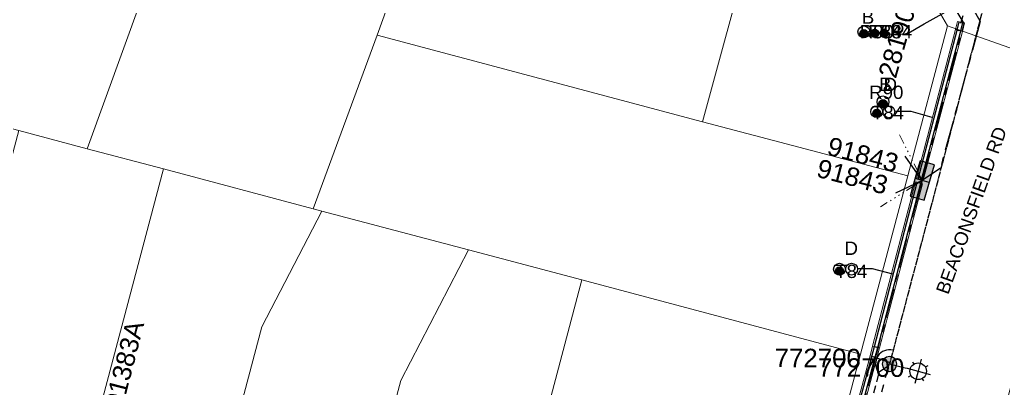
# Model space of a CAD drawing. Header units: metres. Extents: x 256054 to 262066, y 6173540 to 6179224.
# Drawn here: x 258598.5 to 258731.5, y 6175079.1 to 6175129 of the extents above; entities that cross this region are included whole.
import ezdxf
from ezdxf import colors
from ezdxf.entities.mleader import LeaderData, LeaderLine
from ezdxf.enums import TextEntityAlignment as Align
from ezdxf.math import Vec2, Vec3

# ---------------------------------------------------------------- set-up
doc = ezdxf.new("R2010")
doc.units = ezdxf.units.M
for name, pattern in [('Cable Exist OH', [1, 1, 0]), ('Cable Exist UG', [7, 4, -1, 1, -1]), ('PHANTOMX2', [5.6, 2.5, -0.5, 0.15, -0.5, 0.15, -0.5, 0.15, -0.5, 0.15, -0.5])]:
    doc.linetypes.add(name, pattern=pattern)
doc.layers.get('0').update_dxf_attribs({"color": 6})
for name, color, linetype, lineweight in [('_User Miscellaneous4', 191, 'Continuous', 13), ('_User Miscellaneous6', 11, 'Continuous', 13), ('_User_LV_Exist', 5, 'Continuous', 25), ('Cadastre Land Parcels_SP_EXT', 96, 'Continuous', 15), ('Cadastre Roads_SP_EXT', 54, 'Continuous', 15), ('Mains_HV_EXT', 13, 'Continuous', 25), ('Mains_LV_EXT', 163, 'Continuous', 25), ('Mains_LV_SL_EXT', 135, 'Continuous', 25), ('Services_SP_EXT', 42, 'PHANTOMX2', 20)]:
    doc.layers.add(name, color=color, linetype=linetype, lineweight=lineweight)
for name, color, linetype in [('Duct_SP_EXT', 40, 'Continuous'), ('Equip_SP_SL_EXT', 7, 'Continuous'), ('SupportsOH_SP_TR_HV_LV_SL_EXT', 7, 'Continuous'), ('SupportsUG_SP_LV_EXT', 7, 'Continuous'), ('SupportsUG_SP_LV_SL_EXT', 7, 'Continuous'), ('Trench_SP_EXT', 7, 'Continuous')]:
    doc.layers.add(name, color=color, linetype=linetype)
doc.styles.add('COLUMN_LABEL', font='arial.ttf', dxfattribs={"height": 2})
doc.styles.add('iecARIAL', font='arial.ttf', dxfattribs={"height": 2})
doc.styles.add('POLE_LABEL', font='arial.ttf', dxfattribs={"height": 2})
doc.styles.add('SL_LABEL', font='arial.ttf', dxfattribs={"height": 2})
doc.styles.get("Standard").update_dxf_attribs({"font": 'arial.ttf'})

# ---------------------------------------------------------------- blocks, each defined once
blk = doc.blocks.new('COLUMN_EXT')
blk.add_hatch(color=256).paths.add_polyline_path([(1.5, -1.5), (1.5, 1.5), (-1.5, 1.5), (-1.5, -1.5)])
blk.add_lwpolyline([(1.5, 1.5), (-1.5, 1.5), (-1.5, -1.5), (1.5, -1.5)], close=True)
at = {"flags": 9}
for tag, p in [('STREETNAME', (-1.81, 1.6)), ('LOCATION', (-1.81, 1.4)), ('SUBURB', (-1.81, 1.8)), ('NOTES', (-1.81, 2)), ('COLUMN_TYPE', (-1.81, 0.4)), ('OWNED_BY', (-1.81, 0.6)), ('LEGEND', (-1.81, 1.2)), ('USAGE', (-1.81, 1)), ('STATE', (-1.81, 0.8))]:
    blk.add_attdef(tag, text='', height=0.2, rotation=180, dxfattribs=at).set_placement(p, align=Align.MIDDLE_LEFT)
at = {"flags": 1}
blk.add_attdef('Z', (-1.81, 2.35), '', height=0.2, rotation=180, dxfattribs=at)
at = {"flags": 9}
for tag, style, p in [('STRUCTURE_PLANT_NUMBER', 'POLE_LABEL', (-1.81, -0.03)), ('STREET_CODE', 'COLUMN_LABEL', (-1.81, 0.2))]:
    blk.add_attdef(tag, text='', height=0.2, rotation=180, dxfattribs=dict(at, style=style)).set_placement(p, align=Align.MIDDLE_LEFT)
at = {"style": 'COLUMN_LABEL', "width": 0.9, "flags": 8}
blk.add_attdef('ASSET_NUM', text='', height=2, rotation=270, dxfattribs=at).set_placement((2, -4), align=Align.MIDDLE_LEFT)
blk = doc.blocks.new('PILLAR_EXT')
blk.add_hatch(color=256).paths.add_polyline_path([(-2.5, 1), (-2.5, -1), (2.5, -1), (2.5, 1)])
for p, q in [((-2.5, 0), (2.5, 0)), ((0, 1), (0, -1))]:
    blk.add_line(p, q)
at = {"ltscale": 10}
blk.add_line((2.5, 0), (-2.5, 0), dxfattribs=at)
blk.add_lwpolyline([(-2.5, -1), (-1.25, -1), (1.25, -1), (2.5, -1), (2.5, 1), (-2.5, 1)], close=True)
at = {"width": 0.9, "flags": 8}
blk.add_attdef('ASSET_NUM', text='', height=2, rotation=90, dxfattribs=at).set_placement((-2, 4), align=Align.MIDDLE_LEFT)
for tag, p, flags in [('OWNED_BY', (0, -0.2), 9), ('STATE', (0, -0.4), 9), ('SUPPORT_TYPE', (0, -0.6), 9), ('USAGE', (0, -0.8), 9), ('LEGEND', (0, -1), 9), ('LOCATION', (0, -1.2), 9), ('NOTES', (0, -1.4), 9), ('STREETNAME', (0, -1.8), 9), ('SUBURB', (0, -2), 1), ('PARENT', (0, -1.6), 9)]:
    blk.add_attdef(tag, p, '', height=0.2, dxfattribs=dict(flags=flags))
blk = doc.blocks.new('DUCT_EXT')
blk.add_circle((0, 0.8), 0.8)
at = {"flags": 1}
blk.add_attdef('Z', (0, 0), '', height=0.2, dxfattribs=at)
at = {"flags": 9}
for tag, p in [('DUCT_CODE', (0, 0)), ('XSECT_TYPE', (0, -0.2)), ('STATE', (0, -0.6)), ('FB_REFERENCE', (0, -0.4)), ('NOTES', (0, -0.8))]:
    blk.add_attdef(tag, text='', height=0.2, dxfattribs=at).set_placement(p, align=Align.MIDDLE_LEFT)
blk = doc.blocks.new('*U445')
at = {"flags": 9}
for tag, p in [('LRATECODE', (-7.4, 0)), ('LOUTREACHVOCAB', (-7.2, 0)), ('LOUTREACH', (-7, 0)), ('LANTNUMBER', (-6.6, 0)), ('LNEW', (-6.4, 0)), ('LMASTVOCAB', (-6.2, 0)), ('LMAST', (-6, 0)), ('LLAMPVOCAB', (-5.8, 0)), ('LLAMP', (-5.6, 0)), ('LEXIST', (-5.4, 0)), ('LCHARGE3PERCENT', (-5.2, 0)), ('LCHARGE3', (-5, 0)), ('LCHARGE2PERCENT', (-4.8, 0)), ('LCHARGE2', (-4.6, 0)), ('LCHARGE1PERCENT', (-4.4, 0)), ('LCHARGE1', (-4.2, 0)), ('LCATEGORY', (-4, 0)), ('LBRACKETVOCAB', (-3.8, 0)), ('LBRACKET', (-3.6, 0)), ('LKINGHEIGHT', (-3.4, 0)), ('CREPLACE', (-3.2, 0)), ('CREMOVE', (-3, 0)), ('CNUMBER', (-2.8, 0)), ('CNEW', (-2.6, 0)), ('CEXIST', (-2.4, 0)), ('USAGE', (-2.2, 0)), ('STATE', (-2, 0)), ('OWNED_BY', (-1.8, 0)), ('ORIENTATION', (-1.6, 0)), ('OPERATING_VOLTAGE', (-1.4, 0)), ('NO_PHASES', (-1.2, 0)), ('LANTERN_TYPE', (-1, 0)), ('LANTERN_PURPOSE', (-0.8, 0)), ('CONTROL_TYPE', (-0.6, 0)), ('CONSTRUCTED_VOLTAGE', (-0.4, 0))]:
    blk.add_attdef(tag, text='', height=0.001, rotation=270, dxfattribs=at).set_placement(p, align=Align.MIDDLE_LEFT)
at = {"style": 'SL_LABEL', "flags": 9}
blk.add_attdef('STREET_CODE', text='', height=0.001, rotation=270, dxfattribs=at).set_placement((0, 0), align=Align.MIDDLE_LEFT)
at = {"flags": 1}
blk.add_attdef('Z', (0, 0), '', height=0.001, rotation=270, dxfattribs=at)
at = {"width": 0.9}
blk.add_attdef('LNUMBER', text='', height=1, rotation=345.1647, dxfattribs=at).set_placement((6.51, -2.76), align=Align.MIDDLE_LEFT)
at = {"flags": 9}
for tag, p in [('LREMOVE', (0, -7.6)), ('LREPLACE', (0, -7.8)), ('LTYPE', (0, -8)), ('LTYPEVOCAB', (0, -8.2)), ('LEGEND', (0, -8.4)), ('SUBURB', (0, -8.6)), ('STREETNAME', (0, -8.8)), ('LOCATION', (0, -9)), ('NOTES', (0, -9.2)), ('MAINTAINED_BY', (0, -9.86))]:
    blk.add_attdef(tag, text='', height=0.001, dxfattribs=at).set_placement(p, align=Align.MIDDLE_LEFT)
blk.add_attdef('OPERATED_BY', (0, -9.61), '', height=0.001, dxfattribs=at)
blk.add_wipeout([(5.5, -1.46), (4.62, -2.32), (3.43, -2.66), (2.57, -1.78), (2.24, -0.59), (3.11, 0.27), (4.3, 0.61), (5.16, -0.27)])
for p, q in [((0, 0), (3.87, -1.02)), ((3.11, 0.27), (3.3, -0.05)), ((4.3, 0.61), (3.87, -1.02)), ((3.87, -1.02), (3.43, -2.66)), ((3.87, -1.02), (5.5, -1.46)), ((5.16, -0.27), (4.84, -0.46)), ((2.57, -1.78), (2.89, -1.59)), ((4.62, -2.32), (4.43, -2))]:
    blk.add_line(p, q)
blk.add_circle((3.87, -1.02), 1.12)
blk = doc.blocks.new('POLE_EXT')
blk.add_hatch(color=256).paths.add_polyline_path([(-1, 0, 1), (1, 0, 1)])
blk.add_lwpolyline([(-1, 0, 1), (1, 0, 1)], format="xyb", close=True)
at = {"flags": 8}
blk.add_attdef('pNumber', text='', height=2, dxfattribs=at).set_placement((2.5, 2.5), align=Align.MIDDLE_CENTER)
at = {"style": 'POLE_LABEL', "flags": 9}
for tag, p in [('STRUCTURE_PLANT_NUMBER', (1.35, 0.03)), ('STREET_CODE', (1.35, -0.2))]:
    blk.add_attdef(tag, text='', height=0.2, dxfattribs=at).set_placement(p, align=Align.MIDDLE_LEFT)
at = {"flags": 9}
for tag, p in [('OWNED_BY', (1.35, -0.4)), ('SPECIAL_USE', (1.35, -0.8)), ('STATE', (1.35, -1)), ('cLV', (1.35, -1.4)), ('PARENT', (1.35, -0.6)), ('USAGE', (1.35, -1.2)), ('hDepth', (1.35, -1.6)), ('hDia', (1.35, -1.8)), ('cHV', (1.35, -2)), ('LBRACKET', (1.35, -2.2)), ('LExisting', (1.35, -2.4)), ('LANTNUMBER', (1.35, -2.6)), ('cLinedev', (1.35, -3.4)), ('pExisting', (1.35, -3.8)), ('LOther', (1.35, -2.8)), ('LRemove', (1.35, -3)), ('LEGEND', (1.35, -3.2)), ('LOCATION', (1.35, -3.6)), ('PFNUMBER', (1.35, -4)), ('pFooting', (1.35, -4.4)), ('pNew', (1.35, -4.6)), ('pRelocate', (1.35, -5)), ('pRemove', (1.35, -5.2)), ('pReplace', (1.35, -5.4)), ('NEWPFNUMBER', (1.35, -4.2)), ('pStay', (1.35, -5.6)), ('pType', (1.35, -5.8)), ('cspan', (1.35, -6)), ('STREETNAME', (1.35, -6.2)), ('SUBURB', (1.35, -6.4)), ('NOTES', (1.35, -6.6)), ('OPERATED_BY', (1.36, -7.01)), ('MAINTAINED_BY', (1.36, -6.81))]:
    blk.add_attdef(tag, text='', height=0.2, dxfattribs=at).set_placement(p, align=Align.MIDDLE_LEFT)
at = {"flags": 1}
blk.add_attdef('Z', (1.35, -7.33), '', height=0.2, dxfattribs=at)
blk = doc.blocks.new('CABLE_LARGE_EXT')
h = blk.add_hatch(color=256)
edge = h.paths.add_edge_path()
edge.add_arc((0, 0.55), 0.55, 0, 360)
blk.add_circle((0, 0.55), 0.55)
at = {"flags": 1}
blk.add_attdef('Z', (0, 0), '', height=0.2, dxfattribs=at)
at = {"flags": 9}
for tag, p in [('COND_CODE', (0, 0)), ('STATE', (0, -0.4)), ('XSECT_SIZE', (0, -0.6)), ('FB_REFERENCE', (0, -0.2)), ('NOTES', (0, -0.8))]:
    blk.add_attdef(tag, text='', height=0.2, dxfattribs=at).set_placement(p, align=Align.MIDDLE_LEFT)

msp = doc.modelspace()

# ---------------------------------------------------------------- linework, layer by layer
at = {"layer": '_User Miscellaneous4'}
for p, q in [((258725, 6175127.64), (258725.26, 6175128.74)), ((258725.26, 6175128.74), (258725.72, 6175128.63)), ((258726.19, 6175128.53), (258725.72, 6175128.63)), ((258725.93, 6175127.4), (258726.19, 6175128.53)), ((258719.71, 6175107.51), (258725, 6175127.64)), ((258720.64, 6175107.27), (258725.93, 6175127.4)), ((258725, 6175127.64), (258725.46, 6175127.52)), ((258725.93, 6175127.4), (258725.46, 6175127.52)), ((258713.79, 6175084.85), (258719.59, 6175107.05)), ((258719.59, 6175107.05), (258720.06, 6175106.93)), ((258719.71, 6175107.51), (258720.17, 6175107.39)), ((258720.52, 6175106.81), (258720.06, 6175106.93)), ((258720.64, 6175107.27), (258720.17, 6175107.39)), ((258714.72, 6175084.61), (258720.52, 6175106.81)), ((258713.44, 6175083.53), (258713.79, 6175084.85)), ((258713.79, 6175084.85), (258713.79, 6175084.85)), ((258713.79, 6175084.85), (258714.26, 6175084.73)), ((258713.79, 6175084.85), (258714.26, 6175084.73)), ((258714.72, 6175084.61), (258714.26, 6175084.73)), ((258714.72, 6175084.61), (258714.26, 6175084.73)), ((258714.37, 6175083.28), (258714.72, 6175084.61)), ((258714.72, 6175084.61), (258714.72, 6175084.61)), ((258708.77, 6175066.15), (258713.44, 6175083.53)), ((258709.7, 6175065.9), (258714.37, 6175083.28)), ((258713.44, 6175083.53), (258713.91, 6175083.41)), ((258713.44, 6175083.53), (258713.91, 6175083.41)), ((258714.37, 6175083.28), (258713.91, 6175083.41)), ((258714.37, 6175083.28), (258713.91, 6175083.41))]:
    msp.add_line(p, q, dxfattribs=at)
at = {"layer": 'Cadastre Land Parcels_SP_EXT', "linetype": 'Continuous'}
for points in [[(258624.73, 6175158.61), (258594.46, 6175166.64), (258577.46, 6175119.54), (258578.81, 6175119.18), (258598.38, 6175113.99), (258607.65, 6175111.52), (258624.73, 6175158.61)], [(258646.83, 6175126.9), (258655.32, 6175150.49), (258624.73, 6175158.61), (258607.65, 6175111.52), (258617.95, 6175108.8), (258638.17, 6175103.42), (258646.83, 6175126.9)], [(258697.37, 6175139.34), (258655.32, 6175150.49), (258646.83, 6175126.9), (258690.8, 6175115.15), (258697.37, 6175139.34)], [(258723.91, 6175128.16), (258721.07, 6175133.05), (258697.37, 6175139.34), (258690.8, 6175115.15), (258718.54, 6175107.86), (258723.91, 6175128.16)], [(258718.54, 6175107.86), (258690.8, 6175115.15), (258646.83, 6175126.9), (258638.17, 6175103.42), (258639.36, 6175103.11), (258659.16, 6175097.86), (258674.48, 6175093.79), (258712.17, 6175083.78), (258718.54, 6175107.86)], [(258617.95, 6175108.8), (258607.65, 6175111.52), (258598.38, 6175113.99), (258588.95, 6175078.47), (258608.52, 6175073.27), (258617.95, 6175108.8)], [(258631.26, 6175087.46), (258639.36, 6175103.11), (258638.17, 6175103.42), (258617.95, 6175108.8), (258608.52, 6175073.27), (258626.25, 6175068.56), (258631.26, 6175087.46)], [(258650.03, 6175080.22), (258659.16, 6175097.86), (258639.36, 6175103.11), (258631.26, 6175087.46), (258626.25, 6175068.56), (258645.57, 6175063.43), (258650.03, 6175080.22)], [(258669.89, 6175076.42), (258674.48, 6175093.79), (258659.16, 6175097.86), (258650.03, 6175080.22), (258645.57, 6175063.43), (258665.08, 6175058.25), (258669.89, 6175076.42)], [(258712.17, 6175083.78), (258674.48, 6175093.79), (258669.89, 6175076.42), (258707.57, 6175066.41), (258712.17, 6175083.78)]]:
    msp.add_lwpolyline(points, close=True, dxfattribs=at)
at = {"layer": 'Duct_SP_EXT'}
for p, q in [((258725.23, 6175127.58), (258725.49, 6175128.69)), ((258725.49, 6175128.69), (258725.72, 6175128.63)), ((258725.7, 6175127.46), (258725.96, 6175128.58)), ((258725.96, 6175128.58), (258725.72, 6175128.63)), ((258719.94, 6175107.45), (258725.23, 6175127.58)), ((258720.41, 6175107.33), (258725.7, 6175127.46)), ((258725.23, 6175127.58), (258725.46, 6175127.52)), ((258725.7, 6175127.46), (258725.46, 6175127.52)), ((258714.02, 6175084.79), (258719.83, 6175106.99)), ((258714.49, 6175084.67), (258720.29, 6175106.87)), ((258719.83, 6175106.99), (258720.06, 6175106.93)), ((258719.94, 6175107.45), (258720.17, 6175107.39)), ((258720.29, 6175106.87), (258720.06, 6175106.93)), ((258720.41, 6175107.33), (258720.17, 6175107.39)), ((258713.68, 6175083.47), (258714.02, 6175084.79)), ((258714.02, 6175084.79), (258714.02, 6175084.79)), ((258714.02, 6175084.79), (258714.26, 6175084.73)), ((258714.02, 6175084.79), (258714.26, 6175084.73)), ((258714.14, 6175083.34), (258714.49, 6175084.67)), ((258714.49, 6175084.67), (258714.26, 6175084.73)), ((258714.49, 6175084.67), (258714.26, 6175084.73)), ((258714.49, 6175084.67), (258714.49, 6175084.67)), ((258709, 6175066.09), (258713.68, 6175083.47)), ((258709.46, 6175065.96), (258714.14, 6175083.34)), ((258713.68, 6175083.47), (258713.91, 6175083.41)), ((258713.68, 6175083.47), (258713.91, 6175083.41)), ((258714.14, 6175083.34), (258713.91, 6175083.41)), ((258714.14, 6175083.34), (258713.91, 6175083.41))]:
    msp.add_line(p, q, dxfattribs=at)
for points in [[(258716.04, 6175127.06), (258718.35, 6175127.04), (258720.77, 6175128.43), (258723.98, 6175130.21)], [(258716.92, 6175116.61), (258718.94, 6175116.61), (258721.81, 6175115.8)], [(258711.83, 6175095.35), (258713.73, 6175095.35), (258716.48, 6175094.63)]]:
    msp.add_lwpolyline(points, dxfattribs=at)
at = {"layer": 'Mains_HV_EXT', "linetype": 'Continuous'}
msp.add_lwpolyline([(258716.52, 6175084.32, 0.703693), (258714.58, 6175081.33)], format="xyb", dxfattribs=at)
at = {"layer": 'Mains_LV_EXT', "color": 2, "linetype": 'Cable Exist UG'}
msp.add_lwpolyline([(258736, 6175166.4), (258726.86, 6175131.29), (258728.33, 6175128.71), (258722.94, 6175108.9), (258720.49, 6175107.24)], dxfattribs=at)
at = {"layer": 'Mains_LV_SL_EXT', "linetype": 'Cable Exist UG'}
msp.add_lwpolyline([(258720.49, 6175107.24), (258726.16, 6175128.45), (258722.37, 6175134.86), (258721.57, 6175135.06)], dxfattribs=at)
at = {"layer": 'Services_SP_EXT'}
for points in [[(258720.49, 6175107.24), (258717.44, 6175113.4)], [(258720.49, 6175107.24), (258714.87, 6175103.68)]]:
    msp.add_lwpolyline(points, dxfattribs=at)
at = {"layer": 'Trench_SP_EXT', "linetype": 'Cable Exist UG'}
for points in [[(258725.69, 6175128.5), (258726.01, 6175129.55)], [(258720.49, 6175107.24), (258717.82, 6175111.08)], [(258720.49, 6175107.24), (258716.29, 6175105.25)]]:
    msp.add_lwpolyline(points, dxfattribs=at)

# ---------------------------------------------------------------- block references
at = {"layer": '_User_LV_Exist'}
ref = msp.add_blockref('PILLAR_EXT', (258720.49, 6175107.24), dxfattribs=dict(at, rotation=254.0876874746464))
ref.add_attrib('ASSET_NUM', '91843', dxfattribs={"layer": '0', "height": 2.5, "rotation": 345.2472, "style": 'iecARIAL'}).set_placement((258717.5, 6175110.71), align=Align.TOP_RIGHT)
at = {"layer": 'Duct_SP_EXT'}
for name, p in [('DUCT_EXT', (258712.61, 6175126.53)), ('CABLE_LARGE_EXT', (258712.61, 6175126.53)), ('CABLE_LARGE_EXT', (258714.06, 6175126.59)), ('CABLE_LARGE_EXT', (258715.35, 6175126.59)), ('DUCT_EXT', (258715.18, 6175117.07)), ('CABLE_LARGE_EXT', (258715.19, 6175117.09)), ('DUCT_EXT', (258714.35, 6175115.74)), ('CABLE_LARGE_EXT', (258714.36, 6175115.77)), ('DUCT_EXT', (258715.98, 6175115.73)), ('DUCT_EXT', (258709.31, 6175094.45)), ('CABLE_LARGE_EXT', (258709.31, 6175094.45)), ('DUCT_EXT', (258710.94, 6175094.46))]:
    msp.add_blockref(name, p, dxfattribs=at)
at = {"layer": 'SupportsUG_SP_LV_EXT'}
ref = msp.add_blockref('PILLAR_EXT', (258720.49, 6175107.24), dxfattribs=dict(at, rotation=254.0876874746464))
ref.add_attrib('ASSET_NUM', '91843', dxfattribs={"layer": '0', "height": 2.5, "rotation": 345.2472, "style": 'iecARIAL'}).set_placement((258716.08, 6175107.73), align=Align.TOP_RIGHT)
ref = msp.add_blockref('PILLAR_EXT', (258607.95, 6175071.47), dxfattribs=dict(at, rotation=345.5511830603324))
ref.add_attrib('ASSET_NUM', '101383A', dxfattribs={"layer": '0', "height": 2.5, "rotation": 75.5512, "style": 'iecARIAL'}).set_placement((258609.45, 6175074.97), align=Align.TOP_LEFT)
at = {"layer": 'SupportsUG_SP_LV_SL_EXT'}
ref = msp.add_blockref('COLUMN_EXT', (258721.57, 6175135.09), dxfattribs=dict(at, rotation=344.9838481262982))
ref.add_attrib('ASSET_NUM', '281900', dxfattribs={"layer": '0', "height": 2.5, "rotation": 74.0632, "style": 'COLUMN_LABEL'}).set_placement((258717.71, 6175132.79), align=Align.TOP_RIGHT)

# ---------------------------------------------------------------- texts
at = {"layer": 'Cadastre Roads_SP_EXT'}
msp.add_text('BEACONSFIELD RD', height=1.8, rotation=70.3927, dxfattribs=at).set_placement((258724, 6175091.72))
at = {"layer": 'Duct_SP_EXT'}
for s, p in [('B', (258712.33, 6175128.43)), ('R90', (258712.04, 6175126.45)), ('T84', (258713.36, 6175126.45)), ('T84', (258714.79, 6175126.45)), ('B', (258714.65, 6175119.34)), ('D', (258715.27, 6175119.33)), ('R90', (258713.33, 6175118.26)), ('T84', (258713.69, 6175115.51)), ('D', (258709.99, 6175097.18)), ('T84', (258708.74, 6175094.06))]:
    msp.add_text(s, height=1.8, dxfattribs=at).set_placement(p)

# ---------------------------------------------------------------- leaders
at = {"layer": '_User Miscellaneous6', "linetype": 'Continuous'}
ml = msp.add_multileader_mtext('Standard', dxfattribs=at)
ml.set_content('SL 192845 - 80 MF URD', color=256)
ml.set_leader_properties()
ml.build(insert=Vec2(0, 0))
ml.multileader.update_dxf_attribs({"leader_type": 2, "has_text_frame": 1, "text_left_attachment_type": 2, "text_right_attachment_type": 2, "dogleg_length": 0.01, "arrow_head_size": 2.5})
ctx = ml.context
ctx.base_point, ctx.char_height, ctx.arrow_head_size, ctx.landing_gap_size, ctx.plane_origin = Vec3(258678.85, 6175136.94), 2, 2.5, 1, Vec3(258719.65, 6175134.86)
ctx.left_attachment, ctx.right_attachment, ctx.text_align_type = 2, 2, 2
notes = []
notes.append((ctx, [(0, (1, 1, 0), (258711.33, 6175136.94), (-1, 0), 0.01, [(0, [(258719.65, 6175134.86)], 0, [])])]))
ctx.mtext.insert, ctx.mtext.alignment, ctx.mtext.flow_direction = Vec3(258710.32, 6175137.97), 3, 5
for ctx, leaders in notes:
    for number, flags, end, landing, length, lines in leaders:
        leader = LeaderData()
        leader.index, (leader.has_last_leader_line, leader.has_dogleg_vector, leader.attachment_direction) = number, flags
        leader.last_leader_point, leader.dogleg_vector, leader.dogleg_length = Vec3(end), Vec3(landing), length
        for number, points, colour, breaks in lines:
            line = LeaderLine()
            line.index, line.vertices, line.color, line.breaks = number, Vec3.list(points), colors.encode_raw_color(colour), breaks
            leader.lines.append(line)
        ctx.leaders.append(leader)

# ---------------------------------------------------------------- next in the draw order: block references
at = {"layer": 'Equip_SP_SL_EXT'}
msp.add_blockref('*U445', (258716.07, 6175082.48), dxfattribs=at)

# ---------------------------------------------------------------- next in the draw order: linework, layer by layer
at = {"layer": 'Cadastre Roads_SP_EXT', "linetype": 'Continuous'}
msp.add_lwpolyline([(258726.11, 6175055.39), (258737.71, 6175099.18), (258743.53, 6175121.16), (258733.85, 6175124.61), (258733.72, 6175124.66), (258723.91, 6175128.16), (258718.54, 6175107.86), (258712.17, 6175083.78), (258707.57, 6175066.41), (258703.78, 6175052.11), (258723.13, 6175045.62), (258726.11, 6175055.39)], close=True, dxfattribs=at)
at = {"layer": 'Mains_HV_EXT', "linetype": 'Cable Exist OH'}
msp.add_lwpolyline([(258733.26, 6175147.79), (258716.07, 6175082.42)], dxfattribs=at)
at = {"layer": 'Mains_HV_EXT', "linetype": 'Cable Exist UG'}
msp.add_lwpolyline([(258619.07, 6175047.8), (258621.4, 6175057.19), (258624.68, 6175056.42), (258624.68, 6175056.42), (258643.14, 6175051.44), (258662, 6175046.44), (258698.06, 6175036.94), (258701.31, 6175030.8), (258703.67, 6175039.9), (258703.67, 6175039.9), (258714.36, 6175080.03), (258714.73, 6175081.44), (258716.04, 6175082.3)], dxfattribs=at)
at = {"layer": 'Mains_LV_EXT', "color": 2, "linetype": 'Cable Exist UG'}
msp.add_lwpolyline([(258709.54, 6175065.99), (258713.85, 6175081.96), (258720.49, 6175107.24)], dxfattribs=at)
at = {"layer": 'Mains_LV_SL_EXT', "linetype": 'Cable Exist UG'}
msp.add_lwpolyline([(258709.54, 6175065.99), (258711.88, 6175067.11), (258711.88, 6175067.11), (258716.04, 6175082.44)], dxfattribs=at)
at = {"layer": 'Trench_SP_EXT', "linetype": 'Cable Exist UG'}
msp.add_lwpolyline([(258713.91, 6175083.41), (258716.01, 6175082.69)], dxfattribs=at)

# ---------------------------------------------------------------- next in the draw order: block references
at = {"layer": '_User_LV_Exist'}
ref = msp.add_blockref('POLE_EXT', (258716.07, 6175082.44), dxfattribs=at)
ref.add_attrib('ASSET_NUM', '772700', dxfattribs={"layer": '0', "height": 2.5, "rotation": 359.8512, "style": 'POLE_LABEL'}).set_placement((258718.07, 6175083.19), align=Align.TOP_RIGHT)
at = {"layer": 'SupportsOH_SP_TR_HV_LV_SL_EXT'}
ref = msp.add_blockref('POLE_EXT', (258716.07, 6175082.44), dxfattribs=at)
ref.add_attrib('ASSET_NUM', '772700', dxfattribs={"layer": '0', "height": 2.5, "rotation": 359.8512, "style": 'POLE_LABEL'}).set_placement((258712.2, 6175084.48), align=Align.TOP_RIGHT)

doc.saveas('drawing.dxf')
